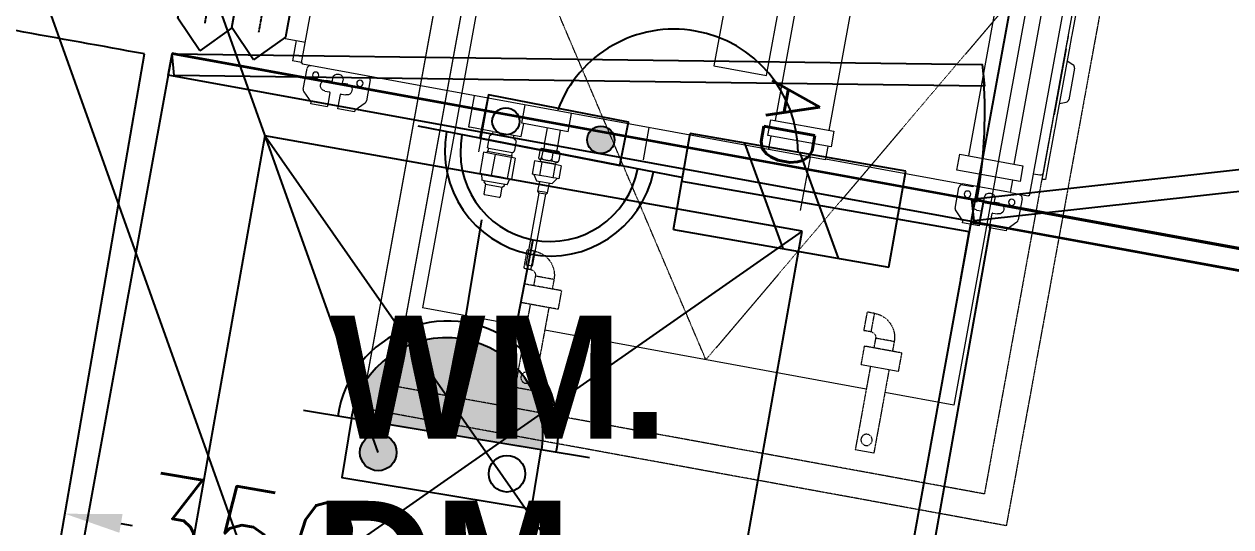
# Model space of a CAD drawing. Extents: x -678889171 to 586587, y -792238163 to 335485.
# Drawn here: x 50443 to 51548, y 33668 to 34128 of the extents above; entities that cross this region are included whole.
import ezdxf

# ---------------------------------------------------------------- set-up
doc = ezdxf.new("R2010")
doc.units = 0
doc.header["$MEASUREMENT"] = 0
doc.linetypes.add('HIDDEN', pattern=[0.375, 0.25, -0.125])
doc.layers.get('0').update_dxf_attribs({"color": 8})
doc.layers.get('Defpoints').update_dxf_attribs({"color": 252})
for name, color, linetype in [('1', 8, 'Continuous'), ('AC-DUCT-FLEX', 50, 'Continuous'), ('E-LIT-WIR-NO', 4, 'Continuous'), ('E-POW-BLOCK', 4, 'Continuous'), ('E-SWIT-AIR', 6, 'Continuous'), ('loop line emped', 1, 'Continuous'), ('XR-A-9TH-FLOOR$0$A-WALL', 252, 'Continuous'), ('XR-Typ33 8th to11Th$0$XR-A-TYP-8-9-10$0$A-ANNO-NOTE', 252, 'Continuous'), ('XR-Typ33 8th to11Th$0$XR-A-TYP-8-9-10$0$A-EQPM', 252, 'Continuous'), ('XR-Typ33 8th to11Th$0$XR-A-TYP-8-9-10$0$A-WALL', 252, 'Continuous')]:
    doc.layers.add(name, color=color, linetype=linetype)
for name, color, linetype, lineweight in [('14- SAD FLEX', 30, 'Continuous', 0), ('2-MH TEXT', 2, 'Continuous', 0), ('Air Outlets', 8, 'Continuous', 0), ('LATS_EQ_IDU', 7, 'Continuous', 0)]:
    doc.layers.add(name, color=color, linetype=linetype, lineweight=lineweight)
doc.styles.add('ROMANS', font='romans.shx')
doc.styles.add('Work$0$E-M.MODUL', font='romans.shx', dxfattribs={"width": 0.8})
doc.styles.add('XR-Typ33 8th to11Th$0$XR-A-TYP-8-9-10$0$TYPICAL TYPES$0$XREF_1BR$0$KZT', font='')
doc.styles.get('XR-Typ33 8th to11Th$0$XR-A-TYP-8-9-10$0$TYPICAL TYPES$0$XREF_1BR$0$KZT').set_extended_font_data('AvantGarde LT Medium', bold=True)
doc.dimstyles.new('Work$0$S-DIM', dxfattribs={"dimscale": 500, "dimtxt": 0.2065, "dimasz": 0.104, "dimexe": 0, "dimexo": 0, "dimgap": 0, "dimtad": 0, "dimdec": 0, "dimzin": 0, "dimdsep": 46, "dimtxsty": 'Work$0$E-M.MODUL', "dimcen": 0.25, "dimclrd": 5, "dimclre": 5, "dimclrt": 1, "dimadec": 0, "dimazin": 0, "dimtfac": 1, "dimtdec": 0, "dimtofl": 0, "dimtmove": 0, "dimatfit": 3, "dimfxl": 1, "dimtolj": 1, "dimtzin": 0, "dimlwe": 13, "dimarcsym": 0})

# ---------------------------------------------------------------- blocks, each defined once
blk = doc.blocks.new('so')
h = blk.add_hatch(color=3)
h.dxf.hatch_style = 1
h.paths.add_polyline_path([(35.3479, 28.4098, 1), (35.0279, 28.4098)])
at = {"layer": 'E-POW-BLOCK'}
h = blk.add_hatch(color=3, dxfattribs=at)
h.dxf.hatch_style = 1
edge = h.paths.add_edge_path()
edge.add_arc((35.0815, 28.3617), 0.0303, 0, 360)
at = {"color": 3}
blk.add_arc((35.189, 28.4139), 0.1835, 358.7181, 181.2819, dxfattribs=at)
at = {"layer": 'E-POW-BLOCK', "color": 3}
for p, q in [((35.1879, 28.5698), (35.1879, 28.7698)), ((35.4279, 28.4098), (34.9479, 28.4098))]:
    blk.add_line(p, q, dxfattribs=at)
blk.add_lwpolyline([(35.3472, 28.4098), (35.0286, 28.4098), (35.0286, 28.311), (35.3472, 28.311)], close=True, dxfattribs=at)
for centre in [(35.0815, 28.3617), (35.2976, 28.3617)]:
    blk.add_circle(centre, 0.0303, dxfattribs=at)
blk.add_arc((35.1879, 28.4098), 0.16, 0, 180, dxfattribs=at)
blk = doc.blocks.new('*D3197')
at = {"layer": '1', "color": 5, "lineweight": 13, "transparency": 16777216}
for p, q in [((50450.6, 33507), (50480.5, 33679.6)), ((50782.8, 33449.5), (50812.7, 33622.1))]:
    blk.add_line(p, q, dxfattribs=at)
at = {"layer": '1', "color": 5, "lineweight": -2, "transparency": 16777216}
for p, q in [((50531.7, 33670.8), (50542, 33669)), ((50761.5, 33631), (50751.2, 33632.8))]:
    blk.add_line(p, q, dxfattribs=at)
at = {"layer": '1', "color": 5, "transparency": 16777216}
for points in [[(50533.2, 33679.3), (50530.3, 33662.2), (50480.5, 33679.6)], [(50762.9, 33639.5), (50760, 33622.5), (50812.7, 33622.1)]]:
    blk.add_solid(points, dxfattribs=at)
at = {"layer": 'Defpoints', "color": 0, "transparency": 16777216}
for p in [(50480.5, 33679.6), (50450.6, 33507), (50782.8, 33449.5, 0)]:
    blk.add_point(p, dxfattribs=at)
at = {"layer": '1', "color": 1, "transparency": 16777216, "insert": (50646.6, 33650.9), "char_height": 103.25, "attachment_point": 5, "rotation": 350.1836, "style": 'Work$0$E-M.MODUL'}
blk.add_mtext('\\A1;350', dxfattribs=at)
blk = doc.blocks.new('*U2786')
at = {"color": 0, "linetype": 'HIDDEN', "ltscale": 0.25}
for p, q in [((-9.6, -516.4), (-9.5, -1357.5)), ((40.6, -517), (40.5, -1358.1))]:
    blk.add_line(p, q, dxfattribs=at)
at = {"color": 0, "linetype": 'Continuous'}
for points in [[(-9.6, -1383.3), (15.4, -1357.5), (15.5, -516.4), (-9.6, -490.6), (-34.6, -516.5), (-34.5, -1357.5), (-9.6, -1383.3)], [(40.4, -1383.9), (65.4, -1358), (65.4, -517), (40.4, -491.2), (15.5, -516.4), (15.4, -1358.1), (40.4, -1383.9)]]:
    blk.add_lwpolyline(points, dxfattribs=at)
blk = doc.blocks.new('*U2788')
at = {"layer": '14- SAD FLEX', "color": 0, "linetype": 'HIDDEN', "ltscale": 0.1}
for p, q in [((0, 0), (0, 600.1)), ((0, 600.1), (600.1, 600.1)), ((600.1, 600.1), (600.1, 0)), ((25, 25), (25, 575.1)), ((25, 575.1), (575.1, 575.1)), ((575.1, 575.1), (575.1, 25)), ((100, 497.9), (100, 533)), ((100, 533), (500, 302.2)), ((98, 393.3), (98, 497.9)), ((102.1, 497.9), (98, 497.9)), ((102.1, 393.3), (102.1, 497.9)), ((98, 493.8), (72, 493.8)), ((72, 493.8), (72, 397.4)), ((98, 397.4), (98, 493.8)), ((102.1, 397.4), (102.1, 493.8)), ((102.1, 493.8), (128, 493.8)), ((128, 493.8), (128, 397.4)), ((461.7, 477.4), (461.7, 442.9)), ((461.7, 477.4), (478.9, 477.4)), ((452.7, 468.8), (461.7, 468.8)), ((452.7, 468.8), (452.7, 451.5)), ((478.9, 468.8), (556.5, 468.8)), ((430.5, 446.5), (430.5, 439.8)), ((447.7, 446.5), (430.5, 446.5)), ((447.7, 446.5), (447.7, 439.8)), ((452.7, 451.5), (461.7, 451.5)), ((478.9, 442.9), (461.7, 442.9)), ((478.9, 451.5), (556.5, 451.5)), ((447.7, 439.8), (430.5, 439.8)), ((72, 397.4), (98, 397.4)), ((102.1, 393.3), (98, 393.3)), ((100, 220.4), (100, 393.3)), ((128, 397.4), (102.1, 397.4)), ((500, 302.2), (100, 38.4)), ((72, 119.8), (72, 216.3)), ((72, 216.3), (98, 216.3)), ((98, 220.4), (98, 115.8)), ((102.1, 220.4), (102.1, 115.8)), ((128, 216.3), (102.1, 216.3)), ((128, 119.8), (128, 216.3)), ((461.6, 160.7), (461.6, 126.3)), ((461.6, 160.7), (478.9, 160.7)), ((478.9, 160.7), (478.9, 126.3)), ((452.7, 152.1), (461.6, 152.1)), ((452.7, 152.1), (452.7, 134.8)), ((478.9, 152.1), (556.4, 152.1)), ((556.4, 152.1), (556.4, 134.8)), ((452.7, 134.8), (461.6, 134.8)), ((478.9, 134.8), (556.4, 134.8)), ((430.4, 129.8), (430.4, 123.2)), ((447.7, 129.8), (430.4, 129.8)), ((447.7, 123.2), (430.4, 123.2)), ((447.7, 129.8), (447.7, 123.2)), ((478.9, 126.3), (461.6, 126.3)), ((98, 119.8), (72, 119.8)), ((100, 38.4), (100, 119.8)), ((102.1, 119.8), (128, 119.8)), ((575, 25), (25, 25)), ((575.1, 25), (25, 25)), ((600, 0), (0, 0)), ((600.1, 0), (0, 0))]:
    blk.add_line(p, q, dxfattribs=at)
at = {"layer": '14- SAD FLEX', "color": 0}
for p, q in [((100, 533), (500.1, 533)), ((500.1, 533), (500.1, 468.8)), ((478.9, 477.4), (478.9, 442.9)), ((556.5, 468.8), (556.5, 451.5)), ((500.1, 451.5), (500, 152.1)), ((98, 220.4), (102.1, 220.4)), ((500, 134.8), (500, 38.4)), ((102.1, 115.8), (98, 115.8)), ((100, 38.4), (500, 38.4))]:
    blk.add_line(p, q, dxfattribs=at)
at = {"layer": '14- SAD FLEX', "color": 0, "linetype": 'HIDDEN', "ltscale": 0.1, "extrusion": (-1.424e-13, -1.03492e-17, -1)}
for centre in [(87, 480.1), (87, 449.9), (87, 419.2), (87, 163.8), (87, 133.5)]:
    blk.add_ellipse(centre, major_axis=(-0.07, 2.91), ratio=0.999999, start_param=-1.547113, end_param=4.736072, dxfattribs=at)
at = {"layer": '14- SAD FLEX', "color": 0, "extrusion": (-1.424e-13, -1.15929e-17, -1)}
for centre in [(113, 480.1), (113, 449.9)]:
    blk.add_ellipse(centre, major_axis=(-0.1, 2.91), ratio=0.999999, start_param=-1.537705593972815, end_param=4.745479713206769, dxfattribs=at)
at = {"layer": '14- SAD FLEX', "color": 0, "linetype": 'HIDDEN', "ltscale": 0.1, "extrusion": (-1.424e-13, -7.24316e-19, -1)}
blk.add_ellipse((452.7, 446.5), major_axis=(0, 22.3), ratio=0.999999, start_param=4.712047, end_param=6.282844, dxfattribs=at)
at = {"layer": '14- SAD FLEX', "color": 0, "linetype": 'HIDDEN', "ltscale": 0.1, "extrusion": (-1.424e-13, 4.4163e-18, -1)}
blk.add_ellipse((545.8, 460.1), major_axis=(0.29, 5.15), ratio=0.999999, start_param=4.656950285228202, end_param=10.94013559240779, dxfattribs=at)
at = {"layer": '14- SAD FLEX', "color": 0, "linetype": 'HIDDEN', "ltscale": 0.1, "extrusion": (-1.424e-13, -2.73922e-18, -1)}
blk.add_ellipse((452.7, 446.5), major_axis=(-0.04, 5), ratio=0.999999, start_param=-1.562211, end_param=0.008586, dxfattribs=at)
at = {"layer": '14- SAD FLEX', "color": 0, "linetype": 'HIDDEN', "ltscale": 0.1, "extrusion": (-1.424e-13, -1.15929e-17, -1)}
for centre in [(113, 419.2), (113, 194.4), (113, 163.8), (113, 133.5)]:
    blk.add_ellipse(centre, major_axis=(-0.1, 2.91), ratio=0.999999, start_param=-1.537705593972815, end_param=4.745479713206769, dxfattribs=at)
at = {"layer": '14- SAD FLEX', "color": 0, "extrusion": (-1.424e-13, -1.03492e-17, -1)}
blk.add_ellipse((87, 194.4), major_axis=(-0.07, 2.91), ratio=0.999999, start_param=-1.547113, end_param=4.736072, dxfattribs=at)
at = {"layer": '14- SAD FLEX', "color": 0, "linetype": 'HIDDEN', "ltscale": 0.1, "extrusion": (-1.424e-13, -7.31176e-19, -1)}
blk.add_ellipse((452.7, 129.8), major_axis=(0, 22.3), ratio=0.999999, start_param=4.712047, end_param=6.282844, dxfattribs=at)
at = {"layer": '14- SAD FLEX', "color": 0, "linetype": 'HIDDEN', "ltscale": 0.1, "extrusion": (-1.424e-13, 3.32278e-18, -1)}
blk.add_ellipse((545.7, 143.5), major_axis=(0.29, 5.15), ratio=0.999999, start_param=4.656950285228202, end_param=10.94013559240779, dxfattribs=at)
at = {"layer": '14- SAD FLEX', "color": 0, "linetype": 'HIDDEN', "ltscale": 0.1, "extrusion": (-1.424e-13, 7.73502e-18, -1)}
blk.add_ellipse((452.7, 129.8), major_axis=(0.09, 5), ratio=0.999999, start_param=4.694216, end_param=6.265012, dxfattribs=at)
at = {"layer": '2-MH TEXT', "color": 0, "ltscale": 0.02, "style": 'ROMANS'}
blk.add_text('AD', height=47.4, dxfattribs=at).set_placement((235.4, 316))
blk = doc.blocks.new('1PH ISOLATOR')
at = {"color": 4}
blk.add_line((824.308, 1142.35), (819.308, 1142.35), dxfattribs=at)
at = {"layer": 'E-SWIT-AIR'}
for p, q in [((824.308, 1143.462), (819.308, 1143.462)), ((819.308, 1141.239), (819.308, 1143.462)), ((824.308, 1141.239), (824.308, 1143.462)), ((825.975, 1142.35), (824.308, 1142.35)), ((825.975, 1141.239), (825.975, 1142.35)), ((819.308, 1141.239), (824.308, 1141.239))]:
    blk.add_line(p, q, dxfattribs=at)
at = {"layer": 'E-SWIT-AIR', "color": 3}
for p, q in [((820.563, 1143.462), (821.847, 1141.239)), ((821.847, 1143.462), (823.13, 1141.239))]:
    blk.add_line(p, q, dxfattribs=at)
blk = doc.blocks.new('SO1 WP')
at = {"layer": 'E-POW-BLOCK'}
h = blk.add_hatch(color=3, dxfattribs=at)
h.dxf.hatch_style = 1
edge = h.paths.add_edge_path()
edge.add_arc((-0.1064, -0.0481), 0.0303, 0, 360)
at = {"layer": 'E-POW-BLOCK', "color": 3}
for p, q in [((0, 0.2), (0, 0.45)), ((-0.3, 0), (0.3, 0))]:
    blk.add_line(p, q, dxfattribs=at)
blk.add_lwpolyline([(0.1593, 0), (-0.1593, 0), (-0.1593, -0.0988), (0.1593, -0.0988)], close=True, dxfattribs=at)
for centre in [(-0.1064, -0.0481), (0.1096, -0.0481)]:
    blk.add_circle(centre, 0.0303, dxfattribs=at)
for centre, radius, start, end in [((0, -0.0028), 0.2353, 0.6833, 179.3167), ((0, 0), 0.2, 0, 180)]:
    blk.add_arc(centre, radius, start, end, dxfattribs=at)
blk = doc.blocks.new('XR-Typ33 8th to11Th$0$XR-A-TYP-8-9-10$0$A$C519C6AFF')
at = {"layer": 'XR-Typ33 8th to11Th$0$XR-A-TYP-8-9-10$0$A-EQPM'}
blk.add_lwpolyline([(250, -250), (-250, -250), (-250, 250), (250, 250)], close=True, dxfattribs=at)
for points in [[(250, -250), (-250, 250)], [(250, 250), (-250, -250)]]:
    blk.add_lwpolyline(points, dxfattribs=at)
blk = doc.blocks.new('XR-Typ33 8th to11Th')
at = {"layer": 'XR-Typ33 8th to11Th$0$XR-A-TYP-8-9-10$0$A-EQPM', "elevation": 0}
for points in [[(53379, 20579.3), (53271.6, 19989), (54888.5, 19694.1), (54993.4, 20284.8)], [(53378.9, 20578.8), (54533.9, 20368.5), (54530.3, 20348.9), (53375.3, 20559.1)], [(54123, 20549.1), (53381, 20558.9), (53378.9, 20578.8), (54120.9, 20569)], [(54536.4, 20472.6), (54113.6, 20425.7), (54111.5, 20445.6), (54534.3, 20492.5)], [(54122.1, 20442.9), (54999.5, 20281.9), (54995.9, 20262.2), (54118.5, 20423.2)], [(54027.2, 19850.3), (54007.5, 19853.9), (54110.7, 20424.1), (54128.5, 20421.4)]]:
    blk.add_lwpolyline(points, close=True, dxfattribs=at)
at = {"layer": 'XR-Typ33 8th to11Th$0$XR-A-TYP-8-9-10$0$A-EQPM'}
blk.add_arc((53666.9, 20526.2, 0), 456.4, 349.4764, 3.6472, dxfattribs=at)
at = {"layer": 'XR-Typ33 8th to11Th$0$XR-A-TYP-8-9-10$0$A-WALL'}
blk.add_line((53251.5, 19987.2), (53353.8, 20578.8), dxfattribs=at)
blk.add_arc((-827874.5, -4845214.6, 0), 4944947.6, 79.7346123, 79.7360003, dxfattribs=at)
at = {"layer": 'XR-Typ33 8th to11Th$0$XR-A-TYP-8-9-10$0$A-EQPM', "xscale": -1, "rotation": 169.9441872291192}
blk.add_blockref('XR-Typ33 8th to11Th$0$XR-A-TYP-8-9-10$0$A$C519C6AFF', (53666.3, 20213.9, 0), dxfattribs=at)
at = {"layer": 'XR-Typ33 8th to11Th$0$XR-A-TYP-8-9-10$0$A-ANNO-NOTE', "char_height": 112.5, "width": 1932.754, "attachment_point": 5, "style": 'XR-Typ33 8th to11Th$0$XR-A-TYP-8-9-10$0$TYPICAL TYPES$0$XREF_1BR$0$KZT'}
for s, insert in [('WM.', (53678.5, 20282.6, 0)), ('DM.', (53648.4, 20113.1, 0))]:
    blk.add_mtext(s, dxfattribs=dict(at, insert=insert))

msp = doc.modelspace()

# ---------------------------------------------------------------- block references
at = {"layer": 'XR-A-9TH-FLOOR$0$A-WALL'}
msp.add_blockref('XR-Typ33 8th to11Th', (-2800.4, 13522.1), dxfattribs=at)

# ---------------------------------------------------------------- next in the draw order: linework, layer by layer
at = {"color": 240, "true_color": 0xed1f24}
msp.add_line((51300.9, 33894.6, 0), (51390.8, 34387.2, 0.9), dxfattribs=at)
at = {"color": 1}
msp.add_arc((51038.2, 34009.8, 0), 113.6, 0.3619, 159.5877, dxfattribs=at)
at = {"layer": 'LATS_EQ_IDU', "color": 251, "true_color": 0x636466}
for p, q in [((50697.2, 34092.4, 0), (50855.6, 34959.7, 0)), ((50682.7, 34116.6, 0), (50833.5, 34942.8, 0)), ((51131.1, 34039.7, 0), (51280.1, 34855.7, 0)), ((51180.4, 34030.7, 0), (51329.4, 34846.7, 0)), ((51521.9, 34838, 0), (51363.5, 33970.7, 0)), ((51308.1, 34007.4, 0), (51457.1, 34823.3, 0)), ((51349.6, 33999.8, 0), (51498.7, 34815.8, 0)), ((51399.6, 34118.3, 0), (51443.7, 34359.7, 0)), ((51446.6, 34359.2, 0), (51402.5, 34117.8, 0)), ((51088.9, 34166.8, 0), (51074.8, 34089.7, 0)), ((51123, 34080.9, 0), (51137.1, 34158, 0)), ((50682.2, 34114.9, 0), (50682.3, 34115.9, 0)), ((50682.2, 34114.9, 0), (50700.7, 34111.5, 0)), ((50682.3, 34115.9, 0), (50682.5, 34116.6, 0)), ((50682.5, 34116.6, 0), (50682.7, 34116.6, 0)), ((51397.2, 34104.8, 0), (51399.4, 34116.8, 0)), ((51399.4, 34116.8, 0), (51399.6, 34118.3, 0)), ((51402.3, 34116.6, 0), (51400.1, 34104.5, 0)), ((51402.5, 34117.8, 0), (51402.3, 34116.6, 0)), ((50692.2, 34113.1, 0), (50688.8, 34094.4, 0)), ((51397.3, 34105.5, 0), (51386.3, 34045, 0)), ((51400.1, 34104.5, 0), (51399.8, 34102.8, 0)), ((50697.2, 34092.8, 0), (50688.8, 34094.4, 0)), ((50697.1, 34092.2, 0), (50697.2, 34092.4, 0)), ((51399.8, 34102.8, 0), (51389.5, 34046.5, 0)), ((51403.6, 34090.8, 0), (51398.2, 34094, 0)), ((50697.9, 34092.1, 0), (50697.1, 34092.2, 0)), ((50698.1, 34092.1, 0), (50697.9, 34092.1, 0)), ((50698, 34091.3, 0), (50698.1, 34092.1, 0)), ((51124.8, 34013.3, 0), (50698, 34091.3, 0)), ((50698.7, 34068.3, 0), (50702.3, 34087.5, 0)), ((51074.8, 34089.7, 0), (51123, 34080.9, 0)), ((51405, 34087.7, 0), (51399.7, 34058.8, 0)), ((50724.5, 34075.6, 0), (50720.1, 34076.4, 0)), ((50725.5, 34078.4, 0), (50725.1, 34076, 0)), ((50734.7, 34074.2, 0), (50735.1, 34076.6, 0)), ((50739.4, 34072.9, 0), (50735.1, 34073.7, 0)), ((50760.1, 34077, 0), (50756.6, 34057.7, 0)), ((50699.2, 34066.1, 0), (50705.5, 34056.9, 0)), ((50718.4, 34066.7, 0), (50722.7, 34066, 0)), ((50723.1, 34065.4, 0), (50721.1, 34054.1, 0)), ((50730.7, 34052.3, 0), (50732.8, 34063.6, 0)), ((50733.3, 34064, 0), (50737.7, 34063.2, 0)), ((50855.2, 34062.4, 0), (50850, 34033.8, 0)), ((50868.1, 34060.2, 0), (50859.1, 34011, 0)), ((50705.8, 34056.6, 0), (50705.5, 34056.9, 0)), ((50705.5, 34055.1, 0), (50705.8, 34056.6, 0)), ((50720.7, 34052.3, 0), (50705.5, 34055.1, 0)), ((50721.1, 34054.1, 0), (50720.7, 34052.3, 0)), ((50730.4, 34050.5, 0), (50730.7, 34052.3, 0)), ((50745.6, 34047.7, 0), (50730.4, 34050.5, 0)), ((50745.9, 34049.3, 0), (50745.6, 34047.7, 0)), ((50746.2, 34049.5, 0), (50745.9, 34049.3, 0)), ((50746.2, 34049.5, 0), (50755.4, 34055.8, 0)), ((50898.9, 34037.3, 0), (50901.9, 34054.1, 0)), ((51391.1, 34055.4, 0), (51397.3, 34056.5, 0)), ((50919.9, 34033.4, 0), (50898.9, 34037.3, 0)), ((50941.4, 34029.5, 0), (50944.5, 34046.3, 0)), ((51124.2, 34026, 0), (51126.8, 34040.5, 0)), ((51126.8, 34040.5, 0), (51184.7, 34029.9, 0)), ((51384.2, 34033.6, 0), (51386.4, 34045.6, 0)), ((51389.2, 34044.8, 0), (51387, 34032.8, 0)), ((51389.5, 34046.5, 0), (51389.2, 34044.8, 0)), ((50850, 34033.8, 0), (50851.3, 34033.6, 0)), ((50871.9, 34029.8, 0), (50851.3, 34033.6, 0)), ((50867.5, 34014.8, 0), (50869.6, 34026.1, 0)), ((50872, 34027.7, 0), (50870.1, 34026.1, 0)), ((50871.9, 34029.8, 0), (50898.4, 34025, 0)), ((50872.4, 34029.7, 0), (50872, 34027.7, 0)), ((50872, 34027.7, 0), (50891.3, 34024.2, 0)), ((50891.3, 34024.2, 0), (50891.7, 34026.2, 0)), ((50898.4, 34025, 0), (50900.6, 34036.9, 0)), ((50919.7, 34018, 0), (50922.4, 34033, 0)), ((50941.4, 34029.5, 0), (50919.9, 34033.4, 0)), ((50931.7, 34015.8, 0), (50934.4, 34030.8, 0)), ((51015.3, 34033.4, 0), (51009.9, 34003.8, 0)), ((51184.7, 34029.9, 0), (51182, 34015.5, 0)), ((51376.8, 33993.4, 0), (51383.9, 34032.2, 0)), ((51386.8, 34031.6, 0), (51379.7, 33992.9, 0)), ((51383.9, 34032.2, 0), (51384.2, 34033.6, 0)), ((51387, 34032.8, 0), (51386.8, 34031.6, 0)), ((50892.5, 34022, 0), (50891.3, 34024.2, 0)), ((50893.5, 34019.9, 0), (50892.1, 34012.2, 0)), ((50892.4, 34022.1, 0), (50892.5, 34022, 0)), ((50919.7, 34018, 0), (50918.9, 34013.7, 0)), ((50931.7, 34015.8, 0), (50919.7, 34018, 0)), ((50930.9, 34011.5, 0), (50931.7, 34015.8, 0)), ((51182, 34015.5, 0), (51124.2, 34026, 0)), ((51125, 34014.1, 0), (51127.1, 34025.5, 0)), ((51179.1, 34016, 0), (51177, 34004.6, 0)), ((50863.8, 34010.6, 0), (50860.3, 33991.3, 0)), ((50874.5, 34008.6, 0), (50863.8, 34010.6, 0)), ((50867.2, 34011.6, 0), (50866.9, 34010, 0)), ((50867.8, 34012, 0), (50867.2, 34011.6, 0)), ((50867.2, 34011.6, 0), (50867.4, 34011.6, 0)), ((50867.4, 34011.6, 0), (50890.1, 34007.5, 0)), ((50868.2, 34014.5, 0), (50867.8, 34012, 0)), ((50867.8, 34012, 0), (50868, 34012, 0)), ((50868.4, 34014.5, 0), (50890.2, 34010.5, 0)), ((50874.5, 34008.6, 0), (50870.9, 33989.3, 0)), ((50889, 34006, 0), (50874.5, 34008.6, 0)), ((50889, 34006, 0), (50885.5, 33986.7, 0)), ((50892.9, 34005.3, 0), (50889, 34006, 0)), ((50892.9, 34005.3, 0), (50889.3, 33986, 0)), ((50889.7, 34008, 0), (50890.2, 34010.5, 0)), ((50890.1, 34007.5, 0), (50889.7, 34008, 0)), ((50889.8, 34005.8, 0), (50890.1, 34007.5, 0)), ((50915.3, 34012.3, 0), (50914.3, 34006.5, 0)), ((50917.9, 34003.9, 0), (50915.6, 34004.3, 0)), ((50915.9, 34004.3, 0), (50915.6, 34002.3, 0)), ((50918, 34011.8, 0), (50917, 34006.1, 0)), ((50919.7, 34013.5, 0), (50917.3, 34014, 0)), ((50932.4, 34011.2, 0), (50919.7, 34013.5, 0)), ((50927.2, 34010.2, 0), (50926.2, 34004.4, 0)), ((50933.7, 34009, 0), (50932.7, 34003.2, 0)), ((51125, 34014.1, 0), (51124.8, 34013.3, 0)), ((51176.9, 34003.8, 0), (51124.8, 34013.3, 0)), ((51154.2, 33957.2, 0), (51163.2, 34006.3, 0)), ((51176.9, 34003.8, 0), (51177, 34004.6, 0)), ((51177, 34004.6, 0), (51302, 33981.8, 0)), ((51297.3, 33994.4, 0), (51300, 34008.9, 0)), ((51300, 34008.9, 0), (51357.8, 33998.3, 0)), ((50910.5, 34002.8, 0), (50908.3, 33990.7, 0)), ((50917.1, 34001.5, 0), (50910.5, 34002.8, 0)), ((50917.1, 34001.5, 0), (50914.9, 33989.5, 0)), ((50915.6, 34002.3, 0), (50915, 34001.9, 0)), ((50930, 33999.7, 0), (50915.6, 34002.3, 0)), ((50929.4, 33999.3, 0), (50917.1, 34001.5, 0)), ((50930.7, 34001.6, 0), (50917.9, 34003.9, 0)), ((50929.4, 33999.3, 0), (50927.2, 33987.3, 0)), ((50934.9, 33998.3, 0), (50929.4, 33999.3, 0)), ((50930, 33999.7, 0), (50930.3, 34001.6, 0)), ((50930.3, 33999.1, 0), (50930, 33999.7, 0)), ((50934.9, 33998.3, 0), (50932.7, 33986.2, 0)), ((51355.2, 33983.8, 0), (51297.3, 33994.4, 0)), ((51357.8, 33998.3, 0), (51355.2, 33983.8, 0)), ((51375.4, 33985.7, 0), (51376.8, 33993.4, 0)), ((51379.7, 33992.9, 0), (51378.4, 33985.7, 0)), ((50865.6, 33990.3, 0), (50860.3, 33991.3, 0)), ((50861.8, 33991, 0), (50862.2, 33985, 0)), ((50865.6, 33984.3, 0), (50862.2, 33985, 0)), ((50864.4, 33984.6, 0), (50864.2, 33983.6, 0)), ((50864.2, 33983.6, 0), (50865.7, 33981.5, 0)), ((50870.9, 33989.3, 0), (50865.6, 33990.3, 0)), ((50885.3, 33980.7, 0), (50865.6, 33984.3, 0)), ((50878.2, 33988, 0), (50870.9, 33989.3, 0)), ((50885.5, 33986.7, 0), (50878.2, 33988, 0)), ((50885.3, 33980.7, 0), (50887.8, 33986.3, 0)), ((50887.4, 33986.3, 0), (50885.5, 33986.7, 0)), ((50889.3, 33986, 0), (50887.4, 33986.3, 0)), ((50911.6, 33990.1, 0), (50908.3, 33990.7, 0)), ((50909.9, 33990.4, 0), (50912.3, 33984.5, 0)), ((50914.9, 33989.5, 0), (50911.6, 33990.1, 0)), ((50912.3, 33984.5, 0), (50926.7, 33981.9, 0)), ((50914.9, 33984, 0), (50913.3, 33975.1, 0)), ((50921.1, 33988.4, 0), (50914.9, 33989.5, 0)), ((50927.2, 33987.3, 0), (50921.1, 33988.4, 0)), ((50922.5, 33973.4, 0), (50924.1, 33982.3, 0)), ((50926.7, 33981.9, 0), (50931.1, 33986.5, 0)), ((50929.9, 33986.8, 0), (50927.2, 33987.3, 0)), ((50932.7, 33986.2, 0), (50929.9, 33986.8, 0)), ((51346.3, 33973.7, 0), (51348.4, 33985.1, 0)), ((51367.4, 33991, 0), (51367.2, 33991, 0)), ((51367.4, 33991, 0), (51373.2, 33989.9, 0)), ((51378.4, 33985.7, 0), (51375.4, 33985.7, 0)), ((50865.7, 33981.5, 0), (50864.1, 33972.7, 0)), ((50864.1, 33972.7, 0), (50864.8, 33971.7, 0)), ((50878.2, 33969.2, 0), (50864.8, 33971.7, 0)), ((50865.7, 33981.5, 0), (50880.8, 33978.7, 0)), ((50879.2, 33969.9, 0), (50880.8, 33978.7, 0)), ((50880.8, 33978.7, 0), (50883, 33980.2, 0)), ((50883, 33980.2, 0), (50883.1, 33981.1, 0)), ((50914.5, 33973.3, 0), (50902.5, 33907.4, 0)), ((50908.6, 33906.2, 0), (50920.7, 33972.2, 0)), ((50919.6, 33974, 0), (50913.3, 33975.1, 0)), ((50913.3, 33975.1, 0), (50914.5, 33973.3, 0)), ((50918.8, 33972.5, 0), (50914.5, 33973.3, 0)), ((50920.7, 33972.2, 0), (50918.8, 33972.5, 0)), ((50922.5, 33973.4, 0), (50919.6, 33974, 0)), ((50920.7, 33972.2, 0), (50922.5, 33973.4, 0)), ((51295.7, 33959.3, 0), (51299.2, 33978.5, 0)), ((51346.3, 33973.7, 0), (51302, 33981.8, 0)), ((51302.6, 33980.9, 0), (51311.8, 33979.2, 0)), ((51312.4, 33979.9, 0), (51312.3, 33979.6, 0)), ((51346.3, 33973.7, 0), (51362.5, 33970.7, 0)), ((50878.2, 33969.2, 0), (50879.2, 33969.9, 0)), ((51321.4, 33966.6, 0), (51317.1, 33967.4, 0)), ((51322.4, 33969.4, 0), (51322, 33967, 0)), ((51331.6, 33965.2, 0), (51332.1, 33967.6, 0)), ((51336.4, 33963.9, 0), (51332, 33964.6, 0)), ((51357, 33967.9, 0), (51353.5, 33948.7, 0)), ((51362.7, 33970.7, 0), (51362.5, 33970.7, 0)), ((51363.5, 33970.6, 0), (51362.7, 33970.7, 0)), ((51363.5, 33970.7, 0), (51363.5, 33970.6, 0)), ((51296.2, 33957.1, 0), (51302.5, 33947.9, 0)), ((51315.3, 33957.7, 0), (51319.7, 33956.9, 0)), ((51320.1, 33956.4, 0), (51318, 33945.1, 0)), ((51327.6, 33943.3, 0), (51329.7, 33954.6, 0)), ((51330.3, 33955, 0), (51334.6, 33954.2, 0)), ((51302.4, 33946, 0), (51302.7, 33947.6, 0)), ((51317.7, 33943.3, 0), (51302.4, 33946, 0)), ((51302.7, 33947.6, 0), (51302.5, 33947.9, 0)), ((51318, 33945.1, 0), (51317.7, 33943.3, 0)), ((51327.3, 33941.5, 0), (51327.6, 33943.3, 0)), ((51342.5, 33938.7, 0), (51327.3, 33941.5, 0)), ((51342.8, 33940.3, 0), (51342.5, 33938.7, 0)), ((51343.2, 33940.5, 0), (51342.8, 33940.3, 0)), ((51343.2, 33940.5, 0), (51352.3, 33946.8, 0)), ((50906.7, 33906.6, 0), (50902.5, 33907.4, 0)), ((50908.6, 33906.2, 0), (50906.7, 33906.6, 0))]:
    msp.add_line(p, q, dxfattribs=at)
at = {"layer": 'LATS_EQ_IDU', "color": 251, "true_color": 0x636466, "extrusion": (-2.84349e-11, -1.55705e-10, -1)}
for centre in [(-50710.1, 34081.2, 0), (-50750.6, 34073.8, 0), (-51307, 33972.2, 0), (-51347.5, 33964.8, 0)]:
    msp.add_circle(centre, 2.94, dxfattribs=at)
at = {"layer": 'LATS_EQ_IDU', "color": 251, "true_color": 0x636466}
for centre, radius, start, end in [((50705.1, 34087, 0), 2.94, 79.6507, 169.6507), ((51402.1, 34088.3, 0), 2.94, 349.6507, 59.6507), ((50724.6, 34076.1, 0), 0.49, 259.6507, 349.6507), ((50735.2, 34074.1, 0), 0.49, 169.6507, 259.6507), ((50757.2, 34077.5, 0), 2.94, 349.6507, 79.6507), ((50701.6, 34067.8, 0), 2.94, 169.6507, 214.6507), ((50722.6, 34065.5, 0), 0.49, 349.6507, 79.6507), ((50733.2, 34063.5, 0), 0.49, 79.6507, 169.6507), ((50753.7, 34058.3, 0), 2.94, 304.6507, 349.6507), ((51396.8, 34059.4, 0), 2.94, 279.6507, 349.6507), ((50870.1, 34024.2, 0), 1.96, 90.0342, 104.619), ((50891.8, 34020.2, 0), 1.96, 54.7719, 69.2672), ((50868.7, 34016.4, 0), 1.96, 234.7719, 259.6507), ((50890.4, 34012.5, 0), 1.96, 259.6507, 266.6754), ((50890.4, 34012.5, 0), 1.96, 277.2027, 284.619), ((50915.9, 34006.2, 0), 1.96, 226.5138, 259.6507), ((50917, 34012, 0), 1.96, 79.6507, 112.9152), ((50932.1, 34009.3, 0), 1.96, 46.5138, 79.6507), ((50931, 34003.5, 0), 1.96, 259.6507, 292.9152), ((51373.7, 33992.8, 0), 2.94, 259.6507, 349.6507), ((51302.1, 33978, 0), 2.94, 79.6507, 169.6507), ((51354.2, 33968.5, 0), 2.94, 349.6507, 79.6507), ((51321.5, 33967.1, 0), 0.49, 259.6507, 349.6507), ((51332.1, 33965.1, 0), 0.49, 169.6507, 259.6507), ((51298.6, 33958.7, 0), 2.94, 169.6507, 214.6507), ((51319.6, 33956.5, 0), 0.49, 349.6507, 79.6507), ((51330.2, 33954.5, 0), 0.49, 79.6507, 169.6507), ((51350.6, 33949.2, 0), 2.94, 304.6507, 349.6507)]:
    msp.add_arc(centre, radius, start, end, dxfattribs=at)
at = {"layer": 'LATS_EQ_IDU', "color": 251, "true_color": 0x636466, "extrusion": (-2.84349e-11, -1.55705e-10, -1)}
for centre, radius, start, end in [((-50730.3, 34077.5, 0), 4.9, 10.3493, 190.3493), ((-50719.3, 34071.6, 0), 4.9, 280.3493, 100.3493), ((-50738.5, 34068, 0), 4.9, 100.3493, 280.3493), ((-51311.9, 33979.7, 0), 0.49, 190.3493, 280.3493), ((-51327.3, 33968.5, 0), 4.9, 10.3493, 190.3493), ((-51316.2, 33962.6, 0), 4.9, 280.3493, 100.3493), ((-51335.5, 33959, 0), 4.9, 100.3493, 280.3493)]:
    msp.add_arc(centre, radius, start, end, dxfattribs=at)
at = {"layer": 'LATS_EQ_IDU', "color": 251, "true_color": 0x636466}
for points, knots in [([(50892.4, 34022.1, 0), (50892.7, 34022, 0), (50892.9, 34021.9, 0), (50893.3, 34021.5, 0), (50893.4, 34021.3, 0), (50893.5, 34020.8, 0), (50893.6, 34020.3, 0), (50893.5, 34019.9, 0)], [0, 0, 0, 0, 0.5, 0.5, 0.75, 0.75, 1, 1, 1, 1]), ([(50890.9, 34010.6, 0), (50891.1, 34010.6, 0), (50891.3, 34010.7, 0), (50891.7, 34011.2, 0), (50892, 34011.6, 0), (50892.1, 34012.2, 0)], [0, 0, 0, 0, 0.491288, 0.491288, 1, 1, 1, 1]), ([(50914.3, 34006.5, 0), (50914.2, 34006.1, 0), (50914.2, 34005.7, 0), (50914.3, 34005.1, 0), (50914.4, 34005, 0), (50914.8, 34004.6, 0), (50915, 34004.5, 0), (50915.5, 34004.4, 0), (50915.8, 34004.4, 0), (50916.3, 34004.7, 0), (50916.4, 34004.8, 0), (50916.7, 34005.2, 0), (50916.9, 34005.6, 0), (50917, 34006.1, 0)], [0, 0, 0, 0, 0.125, 0.125, 0.25, 0.25, 0.5, 0.5, 0.75, 0.75, 0.875, 0.875, 1, 1, 1, 1]), ([(50915.3, 34012.3, 0), (50915.4, 34012.8, 0), (50915.6, 34013.2, 0), (50915.9, 34013.6, 0), (50916, 34013.7, 0), (50916.5, 34014, 0), (50916.7, 34013.9, 0), (50917.3, 34013.8, 0), (50917.5, 34013.8, 0), (50917.9, 34013.4, 0), (50918, 34013.2, 0), (50918.1, 34012.7, 0), (50918.1, 34012.3, 0), (50918, 34011.8, 0)], [0, 0, 0, 0, 0.125, 0.125, 0.25, 0.25, 0.5, 0.5, 0.75, 0.75, 0.875, 0.875, 1, 1, 1, 1]), ([(50917, 34006.1, 0), (50916.9, 34005.6, 0), (50917.1, 34005.1, 0), (50917.8, 34004.5, 0), (50918.2, 34004.3, 0), (50919.5, 34003.8, 0), (50920.4, 34003.6, 0), (50922.1, 34003.2, 0), (50923, 34003.1, 0), (50924.4, 34003.2, 0), (50924.8, 34003.2, 0), (50925.7, 34003.6, 0), (50926.1, 34003.9, 0), (50926.2, 34004.4, 0)], [0, 0, 0, 0, 0.125, 0.125, 0.25, 0.25, 0.5, 0.5, 0.75, 0.75, 0.875, 0.875, 1, 1, 1, 1]), ([(50918, 34011.8, 0), (50918.1, 34012.3, 0), (50918.5, 34012.6, 0), (50919.4, 34013, 0), (50919.8, 34013, 0), (50921.2, 34013.1, 0), (50922.1, 34013, 0), (50923.8, 34012.6, 0), (50924.7, 34012.5, 0), (50926, 34011.9, 0), (50926.4, 34011.7, 0), (50927, 34011.1, 0), (50927.3, 34010.6, 0), (50927.2, 34010.2, 0)], [0, 0, 0, 0, 0.125, 0.125, 0.25, 0.25, 0.5, 0.5, 0.75, 0.75, 0.875, 0.875, 1, 1, 1, 1]), ([(50926.2, 34004.4, 0), (50926.1, 34003.9, 0), (50926.3, 34003.5, 0), (50926.7, 34002.9, 0), (50927, 34002.7, 0), (50927.8, 34002.2, 0), (50928.5, 34002.1, 0), (50929.7, 34001.9, 0), (50930.4, 34001.8, 0), (50931.3, 34001.9, 0), (50931.7, 34002, 0), (50932.3, 34002.4, 0), (50932.6, 34002.7, 0), (50932.7, 34003.2, 0)], [0, 0, 0, 0, 0.125, 0.125, 0.25, 0.25, 0.5, 0.5, 0.75, 0.75, 0.875, 0.875, 1, 1, 1, 1]), ([(50927.2, 34010.2, 0), (50927.3, 34010.6, 0), (50927.6, 34011, 0), (50928.2, 34011.4, 0), (50928.6, 34011.4, 0), (50929.6, 34011.6, 0), (50930.2, 34011.5, 0), (50931.4, 34011.3, 0), (50932.1, 34011.1, 0), (50932.9, 34010.6, 0), (50933.2, 34010.5, 0), (50933.7, 34009.9, 0), (50933.8, 34009.4, 0), (50933.7, 34009, 0)], [0, 0, 0, 0, 0.125, 0.125, 0.25, 0.25, 0.5, 0.5, 0.75, 0.75, 0.875, 0.875, 1, 1, 1, 1]), ([(50933.7, 34009, 0), (50933.8, 34009.4, 0), (50933.8, 34009.8, 0), (50933.7, 34010.4, 0), (50933.6, 34010.5, 0), (50933.4, 34010.7, 0), (50933.4, 34010.7, 0), (50933.4, 34010.7, 0)], [0, 0, 0, 0, 0.455633, 0.455633, 0.911267, 0.911267, 1, 1, 1, 1]), ([(50932.7, 34003.2, 0), (50932.6, 34002.7, 0), (50932.4, 34002.3, 0), (50932.1, 34001.9, 0), (50932, 34001.8, 0), (50931.8, 34001.7, 0), (50931.8, 34001.7, 0), (50931.7, 34001.7, 0)], [0, 0, 0, 0, 0.455763, 0.455763, 0.911527, 0.911527, 1, 1, 1, 1])]:
    msp.add_open_spline(points, degree=3, knots=knots, dxfattribs=at)
at = {"layer": 'loop line emped', "color": 3}
for p, q in [((50767.4, 33735.7, 0), (50523.3, 34420, 0)), ((50718.6, 33433.1, 0), (50414.5, 34285.9, 0))]:
    msp.add_line(p, q, dxfattribs=at)

# ---------------------------------------------------------------- next in the draw order: block references
at = {"layer": 'AC-DUCT-FLEX', "color": 251, "true_color": 0x636466, "extrusion": (-6.48427e-11, -1.49055e-10, -1), "zscale": -1.000000000000003, "rotation": 10.3424464690524}
msp.add_blockref('*U2786', (-50892.1, 35457.7, 0), dxfattribs=at)
at = {"layer": 'Air Outlets', "color": 251, "true_color": 0x636466, "extrusion": (7.76332e-07, -1.41639e-07, 1), "rotation": 259.6506662847077}
msp.add_blockref('*U2788', (50860, 34366.8, -1.9), dxfattribs=at)
at = {"layer": 'E-LIT-WIR-NO', "extrusion": (-6.62571e-07, 9.48887e-08, 1), "xscale": 553.0937840698283, "yscale": 553.0937840698283, "zscale": 553.0937840698283, "rotation": 350.6005461826041}
msp.add_blockref('so', (29062.6, 21428.6, 0), dxfattribs=at)
at = {"layer": 'E-POW-BLOCK', "xscale": 410.1995351285421, "yscale": 410.1995351285421, "zscale": 410.1995351285421, "rotation": 168.9902188940114}
msp.add_blockref('SO1 WP', (50924.6, 34011, 0), dxfattribs=at)
at = {"layer": 'E-POW-BLOCK', "extrusion": (-6.52862e-06, -4.30759e-05, 1), "xscale": 40.04552503335538, "yscale": 40.04552503335538, "zscale": 40.04552503335538, "rotation": 350.0746346988977}
msp.add_blockref('1PH ISOLATOR', (10841.9, -5422.2, -1.8), dxfattribs=at)

# ---------------------------------------------------------------- next in the draw order: dimensions: what is measured, and where the dimension line sits
at = {"layer": '1', "color": 2}
dim = msp.add_aligned_dim(p1=(50782.8, 33449.5, 0), p2=(50450.6, 33507), distance=-175.2, text='350', dimstyle='Work$0$S-DIM', dxfattribs=at)
dim.commit()
dim.dimension.update_dxf_attribs({"geometry": '*D3197', "text_midpoint": (50646.6, 33650.9)})

doc.saveas('drawing.dxf')
